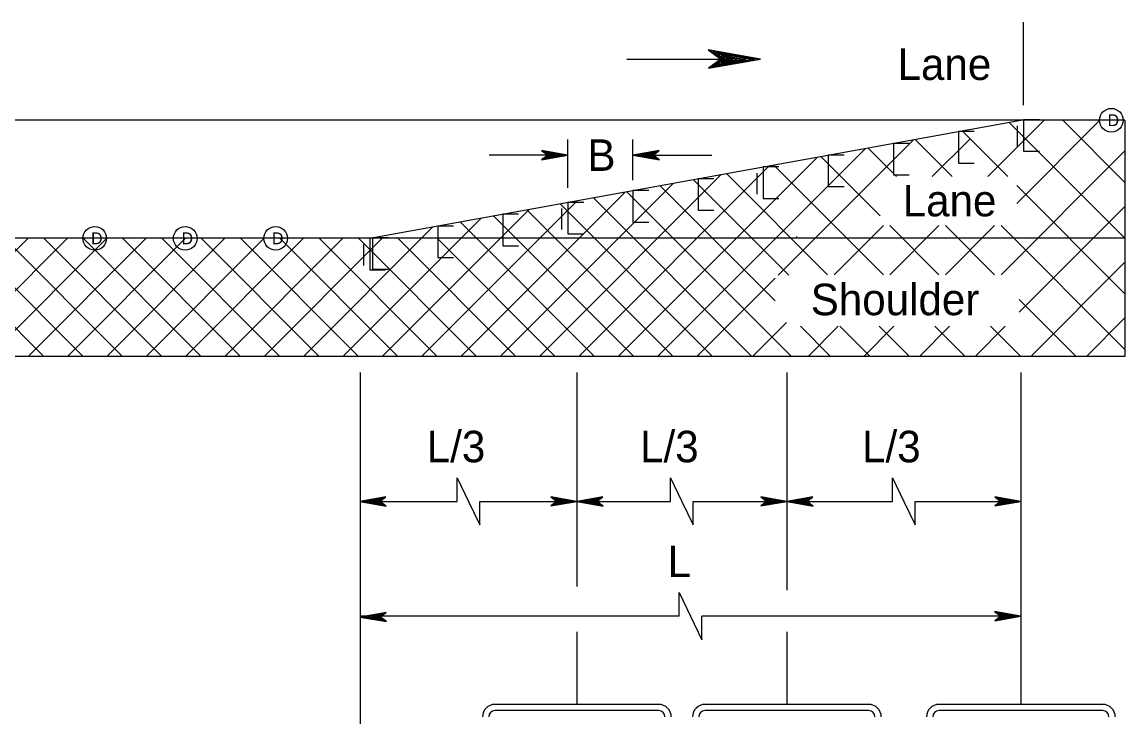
# Model space of a CAD drawing. Extents: x 499945 to 500993, y 499985 to 500645.
# Drawn here: x 500636.9 to 500777, y 500428.4 to 500516.6 of the extents above; entities that cross this region are included whole.
import ezdxf

# ---------------------------------------------------------------- set-up
doc = ezdxf.new("R2010")
doc.units = 0
for name, color, linetype in [('1', 7, 'Continuous'), ('24', 7, 'Continuous'), ('5', 7, 'Continuous'), ('56', 7, 'Continuous'), ('60', 7, 'Continuous')]:
    doc.layers.add(name, color=color, linetype=linetype)

msp = doc.modelspace()

# ---------------------------------------------------------------- linework, layer by layer
at = {"layer": '1'}
for p, q in [((500764.13, 500506.1), (500764.13, 500516.64)), ((500777, 500504.18), (500055.4, 500504.18)), ((500759.6, 500497.02), (500766.75, 500504.18)), ((500777, 500489.22), (500762.31, 500503.91)), ((500763.28, 500493.63), (500773.82, 500504.18)), ((500777, 500504.18), (500763.78, 500504.18)), ((500777, 500496.29), (500769.11, 500504.18)), ((500777, 500504.18), (500777, 500474.2)), ((500752.53, 500497.02), (500757.34, 500501.83)), ((500762.14, 500497.02), (500756.33, 500502.83)), ((500706.27, 500495.62), (500706.27, 500501.74)), ((500714.53, 500496.58), (500714.53, 500501.74)), ((500717.65, 500474.2), (500744.05, 500500.6)), ((500732.97, 500484.53), (500750.15, 500501.71)), ((500748, 500497.02), (500744.37, 500500.66)), ((500755.07, 500497.02), (500750.35, 500501.74)), ((500706.27, 500499.75), (500696.27, 500499.75)), ((500712.65, 500474.2), (500737.95, 500499.49)), ((500714.53, 500499.75), (500724.53, 500499.75)), ((500745.9, 500492.06), (500738.38, 500499.57)), ((500761.28, 500484.57), (500777, 500500.29)), ((500707.66, 500474.2), (500731.84, 500498.39)), ((500746.32, 500484.57), (500732.4, 500498.49)), ((500702.66, 500474.2), (500725.74, 500497.28)), ((500734.3, 500484.53), (500722.19, 500496.64)), ((500739.25, 500484.57), (500726.42, 500497.4)), ((500692.67, 500474.2), (500713.54, 500495.07)), ((500697.67, 500474.2), (500719.64, 500496.17)), ((500734.64, 500474.2), (500713.73, 500495.1)), ((500732.57, 500481.26), (500717.96, 500495.87)), ((500777, 500482.16), (500763.28, 500495.88)), ((500687.67, 500474.2), (500707.43, 500493.96)), ((500724.64, 500474.2), (500705.28, 500493.57)), ((500729.64, 500474.2), (500709.51, 500494.34)), ((500682.68, 500474.2), (500701.33, 500492.85)), ((500714.65, 500474.2), (500696.82, 500492.04)), ((500719.65, 500474.2), (500701.05, 500492.8)), ((500763.58, 500479.81), (500777, 500493.23)), ((500672.68, 500474.2), (500689.12, 500490.64)), ((500677.68, 500474.2), (500695.23, 500491.75)), ((500709.66, 500474.2), (500692.59, 500491.27)), ((500740.09, 500484.57), (500746.32, 500490.81)), ((500747.15, 500484.57), (500753.37, 500490.8)), ((500753.38, 500484.57), (500747.16, 500490.8)), ((500754.22, 500484.57), (500760.44, 500490.8)), ((500760.45, 500484.57), (500754.23, 500490.8)), ((500777, 500475.09), (500761.29, 500490.8)), ((500777, 500489.19), (500055.4, 500489.19)), ((500622.72, 500474.2), (500637.71, 500489.19)), ((500639.71, 500474.2), (500624.72, 500489.19)), ((500627.72, 500474.2), (500642.71, 500489.19)), ((500644.71, 500474.2), (500629.72, 500489.19)), ((500632.71, 500474.2), (500647.7, 500489.19)), ((500649.7, 500474.2), (500634.71, 500489.19)), ((500637.71, 500474.2), (500652.7, 500489.19)), ((500654.7, 500474.2), (500639.71, 500489.19)), ((500642.71, 500474.2), (500657.69, 500489.19)), ((500659.69, 500474.2), (500644.71, 500489.19)), ((500647.7, 500474.2), (500662.69, 500489.19)), ((500664.69, 500474.2), (500649.7, 500489.19)), ((500652.7, 500474.2), (500667.69, 500489.19)), ((500669.69, 500474.2), (500654.7, 500489.19)), ((500657.7, 500474.2), (500672.68, 500489.19)), ((500674.68, 500474.2), (500659.69, 500489.19)), ((500662.69, 500474.2), (500677.68, 500489.19)), ((500679.68, 500474.2), (500664.69, 500489.19)), ((500667.69, 500474.2), (500682.68, 500489.19)), ((500684.67, 500474.2), (500669.69, 500489.19)), ((500689.67, 500474.2), (500674.68, 500489.19)), ((500694.67, 500474.2), (500679.68, 500489.19)), ((500699.66, 500474.2), (500684.67, 500489.19)), ((500704.66, 500474.2), (500689.67, 500489.19)), ((500765.04, 500474.2), (500777, 500486.16)), ((500722.65, 500474.2), (500732.57, 500484.12)), ((500770.82, 500474.2), (500763.58, 500481.44)), ((500729.71, 500474.2), (500734.01, 500478.5)), ((500739.63, 500474.2), (500735.81, 500478.03)), ((500736.78, 500474.2), (500740.6, 500478.03)), ((500744.63, 500474.2), (500740.81, 500478.03)), ((500743.84, 500474.2), (500747.67, 500478.03)), ((500749.63, 500474.2), (500745.8, 500478.03)), ((500750.91, 500474.2), (500754.73, 500478.03)), ((500756.69, 500474.2), (500752.87, 500478.03)), ((500757.97, 500474.2), (500761.8, 500478.03)), ((500763.76, 500474.2), (500759.93, 500478.03)), ((500772.11, 500474.2), (500777, 500479.1)), ((500777, 500474.2), (500422.82, 500474.2)), ((500679.89, 500472.14), (500679.89, 500388.63)), ((500707.4, 500472.14), (500707.4, 500445)), ((500734.07, 500472.14), (500734.07, 500444.52)), ((500763.78, 500472.14), (500763.78, 500430.03)), ((500692.2, 500455.79), (500692.2, 500458.79)), ((500692.2, 500458.79), (500693.64, 500455.79)), ((500719.3, 500455.79), (500719.3, 500458.79)), ((500719.3, 500458.79), (500720.74, 500455.79)), ((500747.48, 500455.79), (500747.48, 500458.79)), ((500747.48, 500458.79), (500748.93, 500455.79)), ((500679.89, 500455.79), (500692.2, 500455.79)), ((500693.64, 500455.79), (500695.08, 500452.8)), ((500695.08, 500452.8), (500695.08, 500455.79)), ((500695.08, 500455.79), (500707.4, 500455.79)), ((500707.4, 500455.79), (500719.3, 500455.79)), ((500720.74, 500455.79), (500722.18, 500452.8)), ((500722.18, 500452.8), (500722.18, 500455.79)), ((500722.18, 500455.79), (500734.07, 500455.79)), ((500734.07, 500455.79), (500747.48, 500455.79)), ((500748.93, 500455.79), (500750.37, 500452.8)), ((500750.37, 500452.8), (500750.37, 500455.79)), ((500750.37, 500455.79), (500763.78, 500455.79)), ((500720.39, 500441.21), (500720.39, 500444.21)), ((500720.39, 500444.21), (500721.83, 500441.21)), ((500720.39, 500441.21), (500679.89, 500441.21)), ((500721.83, 500441.21), (500723.27, 500438.22)), ((500723.27, 500438.22), (500723.27, 500441.21)), ((500763.78, 500441.21), (500723.27, 500441.21)), ((500707.4, 500439.23), (500707.4, 500430.03)), ((500734.07, 500439.23), (500734.07, 500430.03))]:
    msp.add_line(p, q, dxfattribs=at)
at = {"layer": '24'}
msp.add_line((500713.75, 500511.93), (500725.68, 500511.93), dxfattribs=at)
for points in [[(500730.74, 500511.93), (500724.09, 500513.1), (500725.68, 500511.93), (500724.13, 500510.77), (500730.74, 500511.93), (500730.3, 500511.92), (500724.28, 500513.02), (500725.81, 500511.91), (500724.4, 500510.86), (500730.06, 500511.9), (500729.84, 500511.93), (500724.68, 500512.85), (500725.84, 500511.92), (500724.65, 500511.01), (500729.74, 500511.93), (500729.52, 500511.9), (500725.01, 500512.71), (500725.89, 500511.93), (500724.99, 500511.12), (500728.88, 500511.9), (500728.5, 500511.9), (500725.35, 500512.54), (500725.96, 500511.95), (500725.3, 500511.29), (500728.43, 500511.93), (500728.08, 500511.95), (500725.71, 500512.36), (500726.16, 500511.9), (500725.67, 500511.44), (500727.75, 500511.93), (500727.42, 500511.96), (500725.99, 500512.24), (500726.23, 500511.91), (500725.84, 500511.56), (500727.24, 500511.93), (500726.32, 500512.15), (500726.45, 500511.9), (500726.04, 500511.64), (500727.01, 500511.9), (500726.4, 500512.05), (500726.66, 500511.85), (500726.36, 500511.73), (500726.66, 500511.91), (500726.5, 500511.95)], [(500706.27, 500499.75), (500702.92, 500500.34), (500703.72, 500499.75), (500702.93, 500499.16), (500706.27, 500499.75), (500706.04, 500499.74), (500703.01, 500500.29), (500703.78, 500499.74), (500703.07, 500499.21), (500705.92, 500499.73), (500705.81, 500499.75), (500703.21, 500500.21), (500703.8, 500499.74), (500703.2, 500499.28), (500705.76, 500499.75), (500705.65, 500499.73), (500703.38, 500500.14), (500703.82, 500499.75), (500703.37, 500499.34), (500705.33, 500499.73), (500705.14, 500499.73), (500703.55, 500500.05), (500703.86, 500499.75), (500703.52, 500499.42), (500705.1, 500499.75), (500704.93, 500499.76), (500703.73, 500499.96), (500703.96, 500499.73), (500703.71, 500499.5), (500704.76, 500499.75), (500704.59, 500499.76), (500703.87, 500499.9), (500703.99, 500499.74), (500703.8, 500499.56), (500704.51, 500499.75), (500704.04, 500499.86), (500704.1, 500499.73), (500703.9, 500499.6), (500704.39, 500499.73), (500704.08, 500499.81), (500704.21, 500499.7), (500704.06, 500499.64), (500704.21, 500499.74), (500704.13, 500499.75)], [(500714.53, 500499.75), (500717.88, 500499.15), (500717.08, 500499.75), (500717.87, 500500.33), (500714.53, 500499.75), (500714.76, 500499.75), (500717.79, 500499.2), (500717.02, 500499.75), (500717.73, 500500.28), (500714.88, 500499.76), (500714.99, 500499.75), (500717.59, 500499.28), (500717, 500499.75), (500717.6, 500500.21), (500715.04, 500499.75), (500715.15, 500499.76), (500717.42, 500499.35), (500716.98, 500499.75), (500717.43, 500500.15), (500715.47, 500499.76), (500715.66, 500499.76), (500717.25, 500499.44), (500716.94, 500499.74), (500717.28, 500500.07), (500715.7, 500499.75), (500715.88, 500499.73), (500717.07, 500499.53), (500716.84, 500499.76), (500717.09, 500499.99), (500716.04, 500499.75), (500716.21, 500499.73), (500716.93, 500499.59), (500716.81, 500499.75), (500717, 500499.93), (500716.3, 500499.75), (500716.76, 500499.63), (500716.7, 500499.76), (500716.9, 500499.89), (500716.41, 500499.76), (500716.72, 500499.69), (500716.59, 500499.79), (500716.74, 500499.85), (500716.59, 500499.75), (500716.67, 500499.74)], [(500679.84, 500455.79), (500683.17, 500455.21), (500682.37, 500455.79), (500683.15, 500456.37), (500679.84, 500455.79), (500680.06, 500455.8), (500683.07, 500455.25), (500682.31, 500455.8), (500683.02, 500456.33), (500680.18, 500455.81), (500680.29, 500455.79), (500682.87, 500455.34), (500682.29, 500455.8), (500682.89, 500456.25), (500680.34, 500455.79), (500680.45, 500455.81), (500682.71, 500455.4), (500682.27, 500455.79), (500682.72, 500456.2), (500680.78, 500455.81), (500680.96, 500455.81), (500682.54, 500455.49), (500682.23, 500455.79), (500682.57, 500456.12), (500681, 500455.79), (500681.17, 500455.78), (500682.36, 500455.58), (500682.13, 500455.81), (500682.38, 500456.04), (500681.34, 500455.79), (500681.51, 500455.78), (500682.22, 500455.64), (500682.1, 500455.8), (500682.29, 500455.98), (500681.59, 500455.79), (500682.06, 500455.68), (500681.99, 500455.81), (500682.19, 500455.94), (500681.71, 500455.81), (500682.01, 500455.73), (500681.89, 500455.84), (500682.03, 500455.9), (500681.89, 500455.8), (500681.96, 500455.79)], [(500707.4, 500455.79), (500704.08, 500456.38), (500704.87, 500455.79), (500704.09, 500455.22), (500707.4, 500455.79), (500707.18, 500455.79), (500704.17, 500456.34), (500704.93, 500455.79), (500704.23, 500455.26), (500707.06, 500455.78), (500706.95, 500455.79), (500704.37, 500456.25), (500704.95, 500455.79), (500704.36, 500455.34), (500706.9, 500455.79), (500706.79, 500455.78), (500704.54, 500456.18), (500704.97, 500455.79), (500704.53, 500455.39), (500706.47, 500455.78), (500706.28, 500455.78), (500704.7, 500456.1), (500705.01, 500455.8), (500704.68, 500455.47), (500706.25, 500455.79), (500706.07, 500455.8), (500704.88, 500456.01), (500705.11, 500455.78), (500704.86, 500455.55), (500705.91, 500455.79), (500705.74, 500455.81), (500705.03, 500455.95), (500705.14, 500455.79), (500704.95, 500455.61), (500705.65, 500455.79), (500705.19, 500455.9), (500705.26, 500455.78), (500705.05, 500455.65), (500705.54, 500455.78), (500705.23, 500455.85), (500705.36, 500455.75), (500705.21, 500455.69), (500705.36, 500455.79), (500705.28, 500455.8)], [(500707.4, 500455.79), (500710.73, 500455.21), (500709.93, 500455.79), (500710.71, 500456.37), (500707.4, 500455.79), (500707.62, 500455.8), (500710.63, 500455.25), (500709.87, 500455.8), (500710.57, 500456.33), (500707.74, 500455.81), (500707.85, 500455.79), (500710.43, 500455.34), (500709.85, 500455.8), (500710.45, 500456.25), (500707.9, 500455.79), (500708.01, 500455.81), (500710.27, 500455.4), (500709.83, 500455.79), (500710.28, 500456.2), (500708.33, 500455.81), (500708.52, 500455.81), (500710.1, 500455.49), (500709.79, 500455.79), (500710.12, 500456.12), (500708.55, 500455.79), (500708.73, 500455.78), (500709.92, 500455.58), (500709.69, 500455.81), (500709.94, 500456.04), (500708.9, 500455.79), (500709.06, 500455.78), (500709.78, 500455.64), (500709.66, 500455.8), (500709.85, 500455.98), (500709.15, 500455.79), (500709.61, 500455.68), (500709.55, 500455.81), (500709.75, 500455.94), (500709.27, 500455.81), (500709.57, 500455.73), (500709.44, 500455.84), (500709.59, 500455.9), (500709.44, 500455.8), (500709.52, 500455.79)], [(500734.07, 500455.79), (500730.75, 500456.38), (500731.54, 500455.79), (500730.77, 500455.22), (500734.07, 500455.79), (500733.85, 500455.79), (500730.84, 500456.34), (500731.6, 500455.79), (500730.9, 500455.26), (500733.73, 500455.78), (500733.62, 500455.79), (500731.04, 500456.25), (500731.62, 500455.79), (500731.03, 500455.34), (500733.57, 500455.79), (500733.46, 500455.78), (500731.21, 500456.18), (500731.65, 500455.79), (500731.2, 500455.39), (500733.14, 500455.78), (500732.95, 500455.78), (500731.37, 500456.1), (500731.68, 500455.8), (500731.35, 500455.47), (500732.92, 500455.79), (500732.74, 500455.8), (500731.55, 500456.01), (500731.78, 500455.78), (500731.54, 500455.55), (500732.58, 500455.79), (500732.41, 500455.81), (500731.7, 500455.95), (500731.82, 500455.79), (500731.62, 500455.61), (500732.32, 500455.79), (500731.86, 500455.9), (500731.93, 500455.78), (500731.72, 500455.65), (500732.21, 500455.78), (500731.9, 500455.85), (500732.03, 500455.75), (500731.88, 500455.69), (500732.03, 500455.79), (500731.95, 500455.8)], [(500734.07, 500455.79), (500737.4, 500455.21), (500736.6, 500455.79), (500737.38, 500456.37), (500734.07, 500455.79), (500734.29, 500455.8), (500737.3, 500455.25), (500736.54, 500455.8), (500737.24, 500456.33), (500734.41, 500455.81), (500734.52, 500455.79), (500737.1, 500455.34), (500736.52, 500455.8), (500737.12, 500456.25), (500734.57, 500455.79), (500734.68, 500455.81), (500736.94, 500455.4), (500736.5, 500455.79), (500736.95, 500456.2), (500735, 500455.81), (500735.19, 500455.81), (500736.77, 500455.49), (500736.46, 500455.79), (500736.79, 500456.12), (500735.23, 500455.79), (500735.4, 500455.78), (500736.59, 500455.58), (500736.36, 500455.81), (500736.61, 500456.04), (500735.57, 500455.79), (500735.73, 500455.78), (500736.45, 500455.64), (500736.33, 500455.8), (500736.52, 500455.98), (500735.82, 500455.79), (500736.29, 500455.68), (500736.22, 500455.81), (500736.42, 500455.94), (500735.94, 500455.81), (500736.24, 500455.73), (500736.12, 500455.84), (500736.26, 500455.9), (500736.12, 500455.8), (500736.19, 500455.79)], [(500763.78, 500455.79), (500760.46, 500456.38), (500761.25, 500455.79), (500760.47, 500455.22), (500763.78, 500455.79), (500763.56, 500455.79), (500760.55, 500456.34), (500761.31, 500455.79), (500760.61, 500455.26), (500763.44, 500455.78), (500763.33, 500455.79), (500760.75, 500456.25), (500761.33, 500455.79), (500760.73, 500455.34), (500763.28, 500455.79), (500763.17, 500455.78), (500760.91, 500456.18), (500761.35, 500455.79), (500760.91, 500455.39), (500762.85, 500455.78), (500762.66, 500455.78), (500761.08, 500456.1), (500761.39, 500455.8), (500761.06, 500455.47), (500762.63, 500455.79), (500762.45, 500455.8), (500761.26, 500456.01), (500761.49, 500455.78), (500761.24, 500455.55), (500762.29, 500455.79), (500762.12, 500455.81), (500761.41, 500455.95), (500761.52, 500455.79), (500761.33, 500455.61), (500762.03, 500455.79), (500761.57, 500455.9), (500761.63, 500455.78), (500761.43, 500455.65), (500761.91, 500455.78), (500761.61, 500455.85), (500761.74, 500455.75), (500761.59, 500455.69), (500761.74, 500455.79), (500761.66, 500455.8)], [(500679.89, 500441.11), (500683.21, 500440.53), (500682.42, 500441.12), (500683.19, 500441.7), (500679.89, 500441.11), (500680.11, 500441.12), (500683.12, 500440.58), (500682.35, 500441.13), (500683.06, 500441.65), (500680.23, 500441.13), (500680.34, 500441.12), (500682.92, 500440.66), (500682.34, 500441.12), (500682.93, 500441.58), (500680.39, 500441.12), (500680.5, 500441.13), (500682.75, 500440.73), (500682.31, 500441.12), (500682.76, 500441.52), (500680.82, 500441.13), (500681.01, 500441.13), (500682.58, 500440.81), (500682.28, 500441.11), (500682.61, 500441.44), (500681.04, 500441.12), (500681.22, 500441.11), (500682.4, 500440.9), (500682.17, 500441.14), (500682.42, 500441.36), (500681.38, 500441.12), (500681.55, 500441.1), (500682.26, 500440.97), (500682.14, 500441.13), (500682.34, 500441.3), (500681.63, 500441.12), (500682.1, 500441.01), (500682.03, 500441.13), (500682.24, 500441.26), (500681.75, 500441.13), (500682.06, 500441.06), (500681.93, 500441.16), (500682.07, 500441.22), (500681.93, 500441.12), (500682, 500441.11)], [(500763.78, 500441.21), (500760.45, 500441.8), (500761.25, 500441.21), (500760.47, 500440.63), (500763.78, 500441.21), (500763.56, 500441.21), (500760.55, 500441.75), (500761.31, 500441.2), (500760.61, 500440.68), (500763.44, 500441.2), (500763.33, 500441.21), (500760.75, 500441.67), (500761.33, 500441.2), (500760.73, 500440.75), (500763.28, 500441.21), (500763.17, 500441.2), (500760.91, 500441.6), (500761.35, 500441.21), (500760.91, 500440.8), (500762.85, 500441.19), (500762.66, 500441.19), (500761.08, 500441.52), (500761.39, 500441.22), (500761.06, 500440.89), (500762.63, 500441.21), (500762.45, 500441.22), (500761.26, 500441.42), (500761.49, 500441.19), (500761.24, 500440.96), (500762.29, 500441.21), (500762.12, 500441.23), (500761.41, 500441.36), (500761.52, 500441.2), (500761.33, 500441.02), (500762.03, 500441.21), (500761.57, 500441.32), (500761.63, 500441.19), (500761.43, 500441.07), (500761.91, 500441.19), (500761.61, 500441.27), (500761.74, 500441.17), (500761.59, 500441.11), (500761.74, 500441.2), (500761.66, 500441.22)]]:
    msp.add_lwpolyline(points, dxfattribs=at)
at = {"layer": '5'}
for p, q in [((500681.12, 500489.19), (500763.78, 500504.18)), ((500735.3, 500489.42), (500735.3, 500489.19))]:
    msp.add_line(p, q, dxfattribs=at)
at = {"layer": '56'}
for p, q in [((500763.33, 500503.45), (500763.33, 500500.8)), ((500730.27, 500497.46), (500730.27, 500494.81)), ((500705.47, 500492.96), (500705.47, 500490.31)), ((500680.32, 500488.4), (500680.32, 500485.75)), ((500717.79, 500430.03), (500697.01, 500430.03)), ((500717.79, 500429.23), (500697.01, 500429.23)), ((500744.46, 500430.03), (500723.68, 500430.03)), ((500744.46, 500429.23), (500723.68, 500429.23)), ((500774.17, 500430.03), (500753.39, 500430.03)), ((500774.17, 500429.23), (500753.39, 500429.23))]:
    msp.add_line(p, q, dxfattribs=at)
for points in [[(500763.78, 500504.18), (500763.78, 500504.18), (500763.78, 500504.18), (500763.78, 500504.18), (500763.78, 500504.18)], [(500763.78, 500504.18), (500763.78, 500504.18), (500763.78, 500504.18), (500763.78, 500504.18), (500763.78, 500504.18)], [(500766.13, 500504.24), (500764.13, 500504.24), (500764.13, 500502.24), (500764.13, 500500.25), (500766.13, 500500.25)], [(500753.45, 500502.3), (500753.45, 500502.3), (500753.45, 500502.3), (500753.45, 500502.3), (500753.45, 500502.3)], [(500757.86, 500502.74), (500755.87, 500502.74), (500755.87, 500500.74), (500755.87, 500498.75), (500757.86, 500498.75)], [(500743.11, 500500.43), (500743.11, 500500.43), (500743.11, 500500.43), (500743.11, 500500.43), (500743.11, 500500.43)], [(500749.6, 500501.24), (500747.6, 500501.24), (500747.6, 500499.25), (500747.6, 500497.25), (500749.6, 500497.25)], [(500741.33, 500499.75), (500739.33, 500499.75), (500739.33, 500497.75), (500739.33, 500495.75), (500741.33, 500495.75)], [(500733.06, 500498.25), (500731.07, 500498.25), (500731.07, 500496.25), (500731.07, 500494.25), (500733.06, 500494.25)], [(500733.06, 500498.25), (500731.07, 500498.25), (500731.07, 500496.25), (500731.07, 500494.25), (500733.06, 500494.25)], [(500732.78, 500498.56), (500732.78, 500498.56), (500732.78, 500498.56), (500732.78, 500498.56), (500732.78, 500498.56)], [(500722.45, 500496.68), (500722.45, 500496.68), (500722.45, 500496.68), (500722.45, 500496.68), (500722.45, 500496.68)], [(500724.8, 500496.75), (500722.8, 500496.75), (500722.8, 500494.75), (500722.8, 500492.75), (500724.8, 500492.75)], [(500712.12, 500494.81), (500712.12, 500494.81), (500712.12, 500494.81), (500712.12, 500494.81), (500712.12, 500494.81)], [(500716.53, 500495.25), (500714.53, 500495.25), (500714.53, 500493.25), (500714.53, 500491.25), (500716.53, 500491.25)], [(500708.27, 500493.75), (500706.27, 500493.75), (500706.27, 500491.75), (500706.27, 500489.75), (500708.27, 500489.75)], [(500708.27, 500493.75), (500706.27, 500493.75), (500706.27, 500491.75), (500706.27, 500489.75), (500708.27, 500489.75)], [(500700, 500492.25), (500698, 500492.25), (500698, 500490.25), (500698, 500488.25), (500700, 500488.25)], [(500701.78, 500492.94), (500701.78, 500492.94), (500701.78, 500492.94), (500701.78, 500492.94), (500701.78, 500492.94)], [(500691.73, 500490.75), (500689.74, 500490.75), (500689.74, 500488.75), (500689.74, 500486.76), (500691.73, 500486.76)], [(500691.45, 500491.06), (500691.45, 500491.06), (500691.45, 500491.06), (500691.45, 500491.06), (500691.45, 500491.06)], [(500683.47, 500489.25), (500681.47, 500489.25), (500681.47, 500487.25), (500681.47, 500485.26), (500683.47, 500485.26)], [(500683.12, 500489.19), (500681.12, 500489.19), (500681.12, 500487.19), (500681.12, 500485.19), (500683.12, 500485.19)], [(500681.12, 500489.19), (500681.12, 500489.19), (500681.12, 500489.19), (500681.12, 500489.19), (500681.12, 500489.19)], [(500681.12, 500489.19), (500681.12, 500489.19), (500681.12, 500489.19), (500681.12, 500489.19), (500681.12, 500489.19)]]:
    msp.add_lwpolyline(points, dxfattribs=at)
for centre in [(500775.27, 500504.18), (500646.18, 500489.19), (500657.67, 500489.19), (500669.15, 500489.19)]:
    msp.add_circle(centre, 1.5, dxfattribs=at)
for centre, radius, start, end in [((500697.01, 500428.43), 1.6, 90, 180), ((500697.01, 500428.43), 0.799, 90, 180), ((500717.79, 500428.43), 1.6, 0, 90), ((500717.79, 500428.43), 0.799, 0, 90), ((500723.68, 500428.43), 1.6, 90, 180), ((500723.68, 500428.43), 0.799, 90, 180), ((500744.46, 500428.43), 1.6, 0, 90), ((500744.46, 500428.43), 0.799, 0, 90), ((500753.39, 500428.43), 1.6, 90, 180), ((500753.39, 500428.43), 0.799, 90, 180), ((500774.17, 500428.43), 1.6, 0, 90), ((500774.17, 500428.43), 0.799, 0, 90)]:
    msp.add_arc(centre, radius, start, end, dxfattribs=at)
at = {"layer": '60'}
for centre in [(500775.27, 500504.18), (500646.18, 500489.19), (500657.67, 500489.19), (500669.15, 500489.19)]:
    msp.add_circle(centre, 1.5, dxfattribs=at)

# ---------------------------------------------------------------- texts
at = {"layer": '1'}
msp.add_text('B', height=4, dxfattribs=at).set_placement((500708.74, 500497.75))
at = {"layer": '5'}
for s, p in [('Lane', (500748.13, 500509.29)), ('Lane', (500748.78, 500491.98)), ('Shoulder', (500737.1, 500479.43)), ('L/3', (500688.34, 500460.76)), ('L/3', (500715.43, 500460.76)), ('L/3', (500743.62, 500460.76)), ('L', (500718.92, 500446.18))]:
    msp.add_text(s, height=4, dxfattribs=at).set_placement(p)
at = {"layer": '56'}
for p in [(500774.81, 500503.43), (500645.72, 500488.44), (500657.21, 500488.44), (500668.69, 500488.44)]:
    msp.add_text('D', height=1.5, dxfattribs=at).set_placement(p)

doc.saveas('drawing.dxf')
